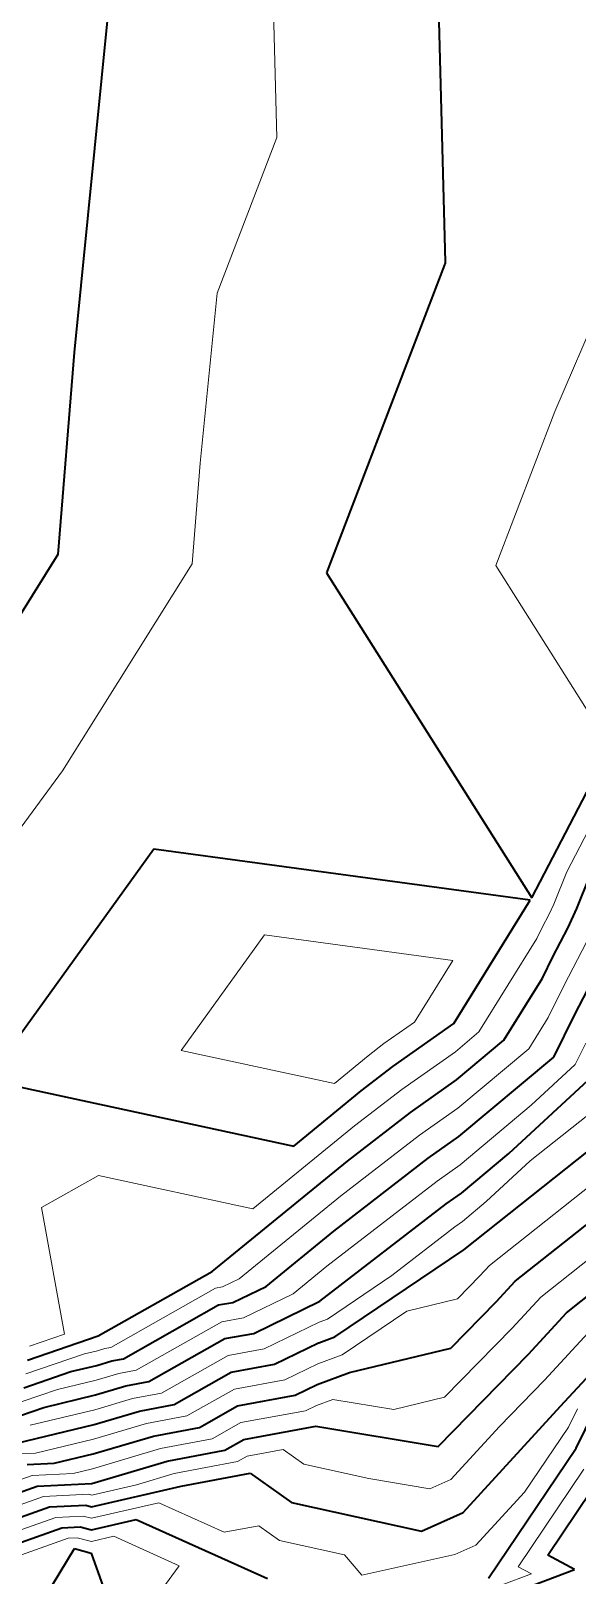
# Model space of a CAD drawing. Header units: millimetres. Extents: x -861324 to 439029, y -308065 to 694685.
# Drawn here: x -646021 to -607242, y -137004 to -27397 of the extents above; entities that cross this region are included whole.
import ezdxf

# ---------------------------------------------------------------- set-up
doc = ezdxf.new("R2010")
doc.units = ezdxf.units.MM
doc.layers.add('C-TOPO-MAJR', color=7, linetype='Continuous', lineweight=35)
doc.layers.add('C-TOPO-MINR', color=7, linetype='Continuous', lineweight=9)

msp = doc.modelspace()

# ---------------------------------------------------------------- linework, layer by layer
at = {"layer": 'C-TOPO-MAJR'}
for p, q in [((-617137, -23831), (-616616, -43785)), ((-640524, -25965), (-642958, -50214)), ((-616609, -43817), (-616620, -43920)), ((-616616, -43785), (-616609, -43817)), ((-616651, -43991), (-625029, -65868)), ((-616620, -43920), (-616651, -43991)), ((-642958, -50214), (-644108, -64572)), ((-644108, -64572), (-650233, -74371)), ((-625029, -65868), (-610469, -88939)), ((-610469, -88939), (-599529, -67897)), ((-637289, -85482), (-649106, -101866)), ((-610567, -89096), (-637289, -85482)), ((-607261, -89694), (-605421, -85088)), ((-616000, -97862), (-610567, -89096)), ((-607873, -91041), (-607261, -89694)), ((-608965, -93124), (-607873, -91041)), ((-609708, -94630), (-608965, -93124)), ((-607409, -97213), (-605218, -93036)), ((-612444, -99044), (-609708, -94630)), ((-608898, -100232), (-607409, -97213)), ((-620325, -100907), (-616000, -97862)), ((-615802, -101860), (-612444, -99044)), ((-615630, -105878), (-608898, -100232)), ((-649106, -101866), (-627364, -106551)), ((-622563, -102634), (-620325, -100907)), ((-619065, -104158), (-615802, -101860)), ((-612092, -107072), (-605852, -101301)), ((-627364, -106551), (-622563, -102634)), ((-623542, -107613), (-619065, -104158)), ((-617805, -107410), (-615630, -105878)), ((-615286, -113912), (-604825, -105612)), ((-624521, -112591), (-617805, -107410)), ((-615458, -109895), (-612092, -107072)), ((-633143, -115446), (-623542, -107613)), ((-625499, -117570), (-616546, -110661)), ((-616546, -110661), (-615458, -109895)), ((-611643, -116147), (-603797, -109922)), ((-629321, -116508), (-624521, -112591)), ((-624446, -120099), (-615286, -113912)), ((-608000, -118382), (-602770, -114232)), ((-641252, -120028), (-633143, -115446)), ((-612995, -117615), (-611643, -116147)), ((-631672, -117645), (-629321, -116508)), ((-639452, -121650), (-632695, -117831)), ((-632695, -117831), (-631672, -117645)), ((-630201, -119843), (-625499, -117570)), ((-616198, -120891), (-612995, -117615)), ((-610705, -121319), (-608000, -118382)), ((-646254, -121741), (-641252, -120028)), ((-637652, -123272), (-632246, -120217)), ((-632246, -120217), (-630201, -119843)), ((-628730, -122042), (-625595, -120526)), ((-625583, -120522), (-624446, -120099)), ((-640269, -121805), (-639452, -121650)), ((-623393, -122627), (-616198, -120891)), ((-617110, -127871), (-610705, -121319)), ((-608414, -125022), (-604357, -120617)), ((-646510, -123704), (-643176, -122563)), ((-643176, -122563), (-641341, -122123)), ((-641341, -122123), (-640269, -121805)), ((-635852, -124894), (-631798, -122602)), ((-631798, -122602), (-628730, -122042)), ((-625691, -123483), (-623393, -122627)), ((-641430, -124217), (-639286, -123581)), ((-639286, -123581), (-637652, -123272)), ((-627258, -124241), (-625691, -123483)), ((-645099, -125097), (-641430, -124217)), ((-638303, -125357), (-635852, -124894)), ((-631349, -124988), (-627258, -124241)), ((-646766, -125668), (-645099, -125097)), ((-641519, -126311), (-638303, -125357)), ((-634052, -126515), (-631349, -124988)), ((-615325, -132550), (-608414, -125022)), ((-607316, -127994), (-606027, -125380)), ((-647022, -127631), (-641519, -126311)), ((-641608, -128406), (-637320, -127134)), ((-637320, -127134), (-634052, -126515)), ((-630901, -127373), (-625787, -126440)), ((-625787, -126440), (-617110, -127871)), ((-636337, -128910), (-632252, -128137)), ((-632252, -128137), (-630901, -127373)), ((-613541, -137229), (-607316, -127994)), ((-646294, -129160), (-644360, -129066)), ((-644360, -129066), (-641608, -128406)), ((-641697, -130500), (-636337, -128910)), ((-635354, -130687), (-630453, -129759)), ((-630453, -129759), (-627510, -131840)), ((-648733, -131812), (-645566, -130688)), ((-645566, -130688), (-641697, -130500)), ((-641709, -132146), (-635354, -130687)), ((-609329, -135583), (-606217, -130966)), ((-648005, -133340), (-644689, -132166)), ((-644689, -132166), (-642110, -132041)), ((-642110, -132041), (-641709, -132146)), ((-627510, -131840), (-618292, -133874)), ((-618292, -133874), (-615325, -132550)), ((-650443, -135993), (-643812, -133644)), ((-643812, -133644), (-642523, -133582)), ((-642523, -133582), (-641720, -133791)), ((-641720, -133791), (-638543, -133062)), ((-638543, -133062), (-629232, -137239)), ((-645775, -139800), (-642935, -135123)), ((-642935, -135123), (-641732, -135437)), ((-641732, -135437), (-638400, -144796)), ((-607428, -136603), (-609329, -135583)), ((-611732, -138228), (-607428, -136603))]:
    msp.add_line(p, q, dxfattribs=at)
at = {"layer": 'C-TOPO-MINR'}
for p, q in [((-628831, -24898), (-628568, -34971)), ((-628568, -34971), (-632798, -46015)), ((-632798, -46015), (-634009, -58082)), ((-605582, -46896), (-608814, -54408)), ((-608814, -54408), (-613003, -65346)), ((-634009, -58082), (-634581, -65226)), ((-634581, -65226), (-643768, -79924)), ((-613003, -65346), (-605723, -76882)), ((-607980, -87081), (-598805, -69433)), ((-643768, -79924), (-649068, -87107)), ((-608895, -89373), (-607980, -87081)), ((-609200, -90043), (-608895, -89373)), ((-609744, -91080), (-609200, -90043)), ((-629437, -91569), (-635345, -99761)), ((-616076, -93376), (-629437, -91569)), ((-614217, -98451), (-610113, -91829)), ((-610113, -91829), (-609744, -91080)), ((-608187, -95168), (-606545, -92038)), ((-618792, -97759), (-616076, -93376)), ((-609303, -97431), (-608187, -95168)), ((-610671, -99638), (-609303, -97431)), ((-620954, -99281), (-618792, -97759)), ((-615888, -99852), (-614217, -98451)), ((-622074, -100145), (-620954, -99281)), ((-615716, -103869), (-610671, -99638)), ((-607375, -100767), (-606631, -99257)), ((-635345, -99761), (-624474, -102103)), ((-624474, -102103), (-622074, -100145)), ((-619695, -102533), (-615888, -99852)), ((-610495, -103652), (-607375, -100767)), ((-623052, -105124), (-619695, -102533)), ((-618435, -105784), (-615716, -103869)), ((-615544, -107886), (-610495, -103652)), ((-610569, -107607), (-605339, -103456)), ((-630253, -110998), (-623052, -105124)), ((-624031, -110102), (-618435, -105784)), ((-617175, -109035), (-615544, -107886)), ((-613689, -110492), (-610569, -107607)), ((-613465, -115030), (-604311, -107767)), ((-645264, -110913), (-641229, -108633)), ((-641229, -108633), (-630253, -110998)), ((-625010, -115080), (-617175, -109035)), ((-631232, -115977), (-624031, -110102)), ((-615372, -111904), (-613689, -110492)), ((-643637, -119907), (-645264, -110913)), ((-620393, -115741), (-615916, -112287)), ((-615916, -112287), (-615372, -111904)), ((-609822, -117265), (-603283, -112077)), ((-627410, -117039), (-625010, -115080)), ((-614141, -115764), (-613465, -115030)), ((-632407, -116545), (-631232, -115977)), ((-624973, -118834), (-620393, -115741)), ((-615742, -117402), (-614141, -115764)), ((-640352, -120839), (-632919, -116639)), ((-632919, -116639), (-632407, -116545)), ((-630936, -118744), (-627410, -117039)), ((-611850, -119467), (-609822, -117265)), ((-623919, -121363), (-619339, -118270)), ((-619339, -118270), (-615742, -117402)), ((-638552, -122461), (-632470, -119024)), ((-632470, -119024), (-630936, -118744)), ((-629465, -120943), (-625547, -119048)), ((-625547, -119048), (-624973, -118834)), ((-616654, -124381), (-611850, -119467)), ((-646126, -120759), (-643637, -119907)), ((-609560, -123170), (-606179, -119500)), ((-646382, -122722), (-642214, -121295)), ((-642214, -121295), (-641297, -121075)), ((-641297, -121075), (-640761, -120916)), ((-640761, -120916), (-640352, -120839)), ((-636752, -124083), (-632022, -121410)), ((-632022, -121410), (-629465, -120943)), ((-625643, -122005), (-623919, -121363)), ((-641386, -123170), (-639778, -122693)), ((-639778, -122693), (-638552, -122461)), ((-627994, -123141), (-625643, -122005)), ((-646638, -124686), (-644137, -123830)), ((-644137, -123830), (-641386, -123170)), ((-634952, -125704), (-631574, -123795)), ((-631574, -123795), (-627994, -123141)), ((-612762, -126446), (-609560, -123170)), ((-641475, -125264), (-638795, -124469)), ((-638795, -124469), (-636752, -124083)), ((-625739, -124961), (-624590, -124533)), ((-624590, -124533), (-620251, -125249)), ((-620251, -125249), (-616654, -124381)), ((-646061, -126364), (-641475, -125264)), ((-637811, -126246), (-634952, -125704)), ((-631125, -126181), (-626523, -125340)), ((-626523, -125340), (-625739, -124961)), ((-607865, -126508), (-607221, -125201)), ((-641564, -127359), (-637811, -126246)), ((-633152, -127326), (-631125, -126181)), ((-616217, -130210), (-612762, -126446)), ((-610977, -131125), (-607865, -126508)), ((-645691, -128349), (-641564, -127359)), ((-641653, -129453), (-636828, -128022)), ((-636828, -128022), (-633152, -127326)), ((-630677, -128566), (-628120, -128099)), ((-628120, -128099), (-626648, -129140)), ((-646658, -128396), (-645691, -128349)), ((-635845, -129798), (-631353, -128948)), ((-631353, -128948), (-630677, -128566)), ((-626648, -129140), (-622040, -130157)), ((-648305, -130767), (-645930, -129924)), ((-645930, -129924), (-643028, -129783)), ((-643028, -129783), (-641653, -129453)), ((-638525, -130593), (-635845, -129798)), ((-622040, -130157), (-617701, -130872)), ((-617701, -130872), (-616217, -130210)), ((-611435, -136406), (-606766, -129480)), ((-646786, -132014), (-645128, -131427)), ((-645128, -131427), (-641904, -131270)), ((-641904, -131270), (-641703, -131323)), ((-641703, -131323), (-638525, -130593)), ((-614433, -134889), (-610977, -131125)), ((-641715, -132968), (-636948, -131874)), ((-636948, -131874), (-632293, -133963)), ((-649224, -134667), (-644251, -132905)), ((-644251, -132905), (-642316, -132811)), ((-642316, -132811), (-641715, -132968)), ((-632293, -133963), (-629842, -133499)), ((-629842, -133499), (-628371, -134540)), ((-646689, -135558), (-643374, -134383)), ((-643374, -134383), (-642729, -134352)), ((-642729, -134352), (-641726, -134614)), ((-641726, -134614), (-640137, -134249)), ((-640137, -134249), (-635482, -136338)), ((-628371, -134540), (-623762, -135557)), ((-623762, -135557), (-622522, -137004)), ((-622522, -137004), (-615916, -135551)), ((-615916, -135551), (-614433, -134889)), ((-635482, -136338), (-638712, -140710)), ((-612636, -137729), (-610484, -136916)), ((-610484, -136916), (-611435, -136406))]:
    msp.add_line(p, q, dxfattribs=at)

doc.saveas('drawing.dxf')
